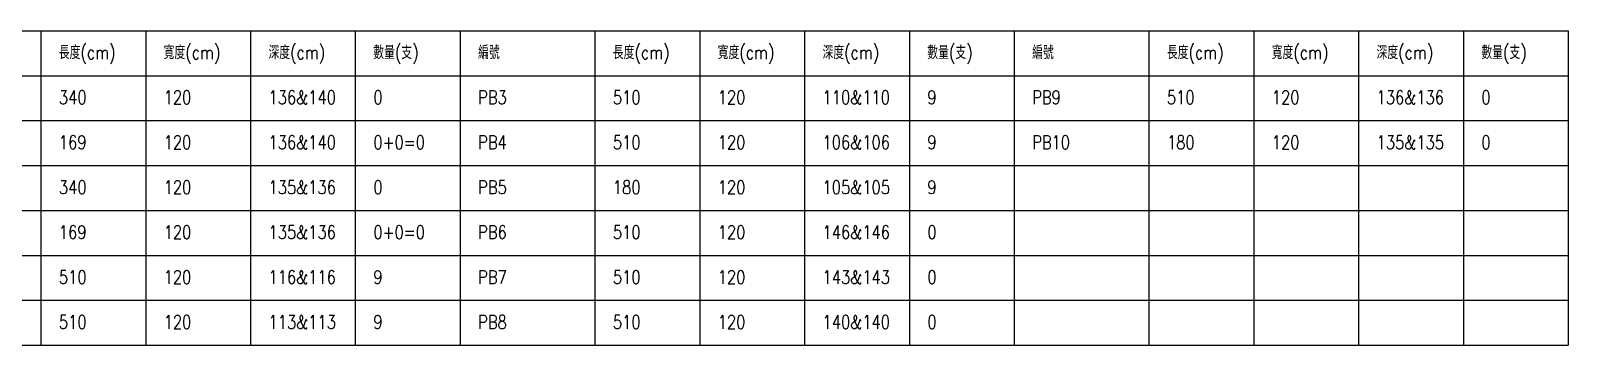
# Model space of a CAD drawing. Extents: x -4754 to 9942, y -22015 to 3942.
# Drawn here: x 4808 to 9942, y -22015 to -20965 of the extents above; entities that cross this region are included whole.
import ezdxf

# ---------------------------------------------------------------- set-up
doc = ezdxf.new("R2010")
doc.units = 0
doc.header["$LTSCALE"] = 3
doc.layers.add('HB_0', color=7, linetype='CONTINUOUS', transparency=0.5)
doc.layers.add('HB_TXT_CTEXT', color=2, linetype='CONTINUOUS')
doc.styles.get("Standard").update_dxf_attribs({"font": 'ROMANS.shx', "width": 0.8, "bigfont": 'chineset.shx'})

msp = doc.modelspace()

# ---------------------------------------------------------------- linework, layer by layer
at = {"layer": 'HB_0', "color": 3, "linetype": 'Continuous'}
for points in [[(4391.844, -20964.682), (6241.844, -20964.682)], [(6241.844, -20964.682), (6241.844, -22014.682)], [(6241.844, -20964.682), (6241.844, -22014.682)], [(6241.844, -20964.682), (8091.844, -20964.682)], [(8091.844, -20964.682), (8091.844, -22014.682)], [(8091.844, -20964.682), (8091.844, -22014.682)], [(8091.844, -20964.682), (9941.844, -20964.682)], [(9941.844, -20964.682), (9941.844, -22014.682)], [(4391.844, -22014.682), (6241.844, -22014.682)], [(6241.844, -22014.682), (8091.844, -22014.682)], [(8091.844, -22014.682), (9941.844, -22014.682)]]:
    msp.add_lwpolyline(points, dxfattribs=at)
at = {"layer": 'HB_0', "color": 7, "linetype": 'Continuous'}
for points in [[(4841.844, -20964.682), (4841.844, -22014.682)], [(5191.844, -20964.682), (5191.844, -22014.682)], [(5541.844, -20964.682), (5541.844, -22014.682)], [(5891.844, -20964.682), (5891.844, -22014.682)], [(6691.844, -20964.682), (6691.844, -22014.682)], [(7041.844, -20964.682), (7041.844, -22014.682)], [(7391.844, -20964.682), (7391.844, -22014.682)], [(7741.844, -20964.682), (7741.844, -22014.682)], [(8541.844, -20964.682), (8541.844, -22014.682)], [(8891.844, -20964.682), (8891.844, -22014.682)], [(9241.844, -20964.682), (9241.844, -22014.682)], [(9591.844, -20964.682), (9591.844, -22014.682)], [(4391.844, -21264.682), (6241.844, -21264.682)], [(6241.844, -21264.682), (8091.844, -21264.682)], [(8091.844, -21264.682), (9941.844, -21264.682)], [(4391.844, -21414.682), (6241.844, -21414.682)], [(6241.844, -21414.682), (8091.844, -21414.682)], [(8091.844, -21414.682), (9941.844, -21414.682)], [(4391.844, -21564.682), (6241.844, -21564.682)], [(6241.844, -21564.682), (8091.844, -21564.682)], [(8091.844, -21564.682), (9941.844, -21564.682)], [(4391.844, -21714.682), (6241.844, -21714.682)], [(6241.844, -21714.682), (8091.844, -21714.682)], [(8091.844, -21714.682), (9941.844, -21714.682)], [(4391.844, -21864.682), (6241.844, -21864.682)], [(6241.844, -21864.682), (8091.844, -21864.682)], [(8091.844, -21864.682), (9941.844, -21864.682)]]:
    msp.add_lwpolyline(points, dxfattribs=at)
at = {"layer": 'HB_0', "color": 4, "linetype": 'Continuous'}
for points in [[(4391.844, -21114.682), (6241.844, -21114.682)], [(6241.844, -21114.682), (8091.844, -21114.682)], [(8091.844, -21114.682), (9941.844, -21114.682)]]:
    msp.add_lwpolyline(points, dxfattribs=at)

# ---------------------------------------------------------------- texts
at = {"layer": 'HB_TXT_CTEXT', "color": 4, "linetype": 'Continuous', "width": 0.8}
for s, p in [('長度(cm)', (4901.844, -21059.682)), ('寬度(cm)', (5251.844, -21059.682)), ('深度(cm)', (5601.844, -21059.682)), ('數量(支)', (5951.844, -21059.682)), ('編號', (6301.844, -21059.682)), ('長度(cm)', (6751.844, -21059.682)), ('寬度(cm)', (7101.844, -21059.682)), ('深度(cm)', (7451.844, -21059.682)), ('數量(支)', (7801.844, -21059.682)), ('編號', (8151.844, -21059.682)), ('長度(cm)', (8601.844, -21059.682)), ('寬度(cm)', (8951.844, -21059.682)), ('深度(cm)', (9301.844, -21059.682)), ('數量(支)', (9651.844, -21059.682)), ('PB3', (6301.844, -21209.682)), ('PB9', (8151.844, -21209.682)), ('PB4', (6301.844, -21359.682)), ('PB10', (8151.844, -21359.682)), ('PB5', (6301.844, -21509.682)), ('PB6', (6301.844, -21659.682)), ('PB7', (6301.844, -21809.682)), ('PB8', (6301.844, -21959.682))]:
    msp.add_text(s, height=45, dxfattribs=at).set_placement(p)
at = {"layer": 'HB_TXT_CTEXT', "color": 2, "linetype": 'Continuous', "width": 0.8}
for s, p in [('340', (4901.844, -21209.682)), ('120', (5251.844, -21209.682)), ('136&140', (5601.844, -21209.682)), ('0', (5951.844, -21209.682)), ('510', (6751.844, -21209.682)), ('120', (7101.844, -21209.682)), ('110&110', (7451.844, -21209.682)), ('9', (7801.844, -21209.682)), ('510', (8601.844, -21209.682)), ('120', (8951.844, -21209.682)), ('136&136', (9301.844, -21209.682)), ('0', (9651.844, -21209.682)), ('169', (4901.844, -21359.682)), ('120', (5251.844, -21359.682)), ('136&140', (5601.844, -21359.682)), ('0+0=0', (5951.844, -21359.682)), ('510', (6751.844, -21359.682)), ('120', (7101.844, -21359.682)), ('106&106', (7451.844, -21359.682)), ('9', (7801.844, -21359.682)), ('180', (8601.844, -21359.682)), ('120', (8951.844, -21359.682)), ('135&135', (9301.844, -21359.682)), ('0', (9651.844, -21359.682)), ('340', (4901.844, -21509.682)), ('120', (5251.844, -21509.682)), ('135&136', (5601.844, -21509.682)), ('0', (5951.844, -21509.682)), ('180', (6751.844, -21509.682)), ('120', (7101.844, -21509.682)), ('105&105', (7451.844, -21509.682)), ('9', (7801.844, -21509.682)), ('169', (4901.844, -21659.682)), ('120', (5251.844, -21659.682)), ('135&136', (5601.844, -21659.682)), ('0+0=0', (5951.844, -21659.682)), ('510', (6751.844, -21659.682)), ('120', (7101.844, -21659.682)), ('146&146', (7451.844, -21659.682)), ('0', (7801.844, -21659.682)), ('510', (4901.844, -21809.682)), ('120', (5251.844, -21809.682)), ('116&116', (5601.844, -21809.682)), ('9', (5951.844, -21809.682)), ('510', (6751.844, -21809.682)), ('120', (7101.844, -21809.682)), ('143&143', (7451.844, -21809.682)), ('0', (7801.844, -21809.682)), ('510', (4901.844, -21959.682)), ('120', (5251.844, -21959.682)), ('113&113', (5601.844, -21959.682)), ('9', (5951.844, -21959.682)), ('510', (6751.844, -21959.682)), ('120', (7101.844, -21959.682)), ('140&140', (7451.844, -21959.682)), ('0', (7801.844, -21959.682))]:
    msp.add_text(s, height=45, dxfattribs=at).set_placement(p)

doc.saveas('drawing.dxf')
